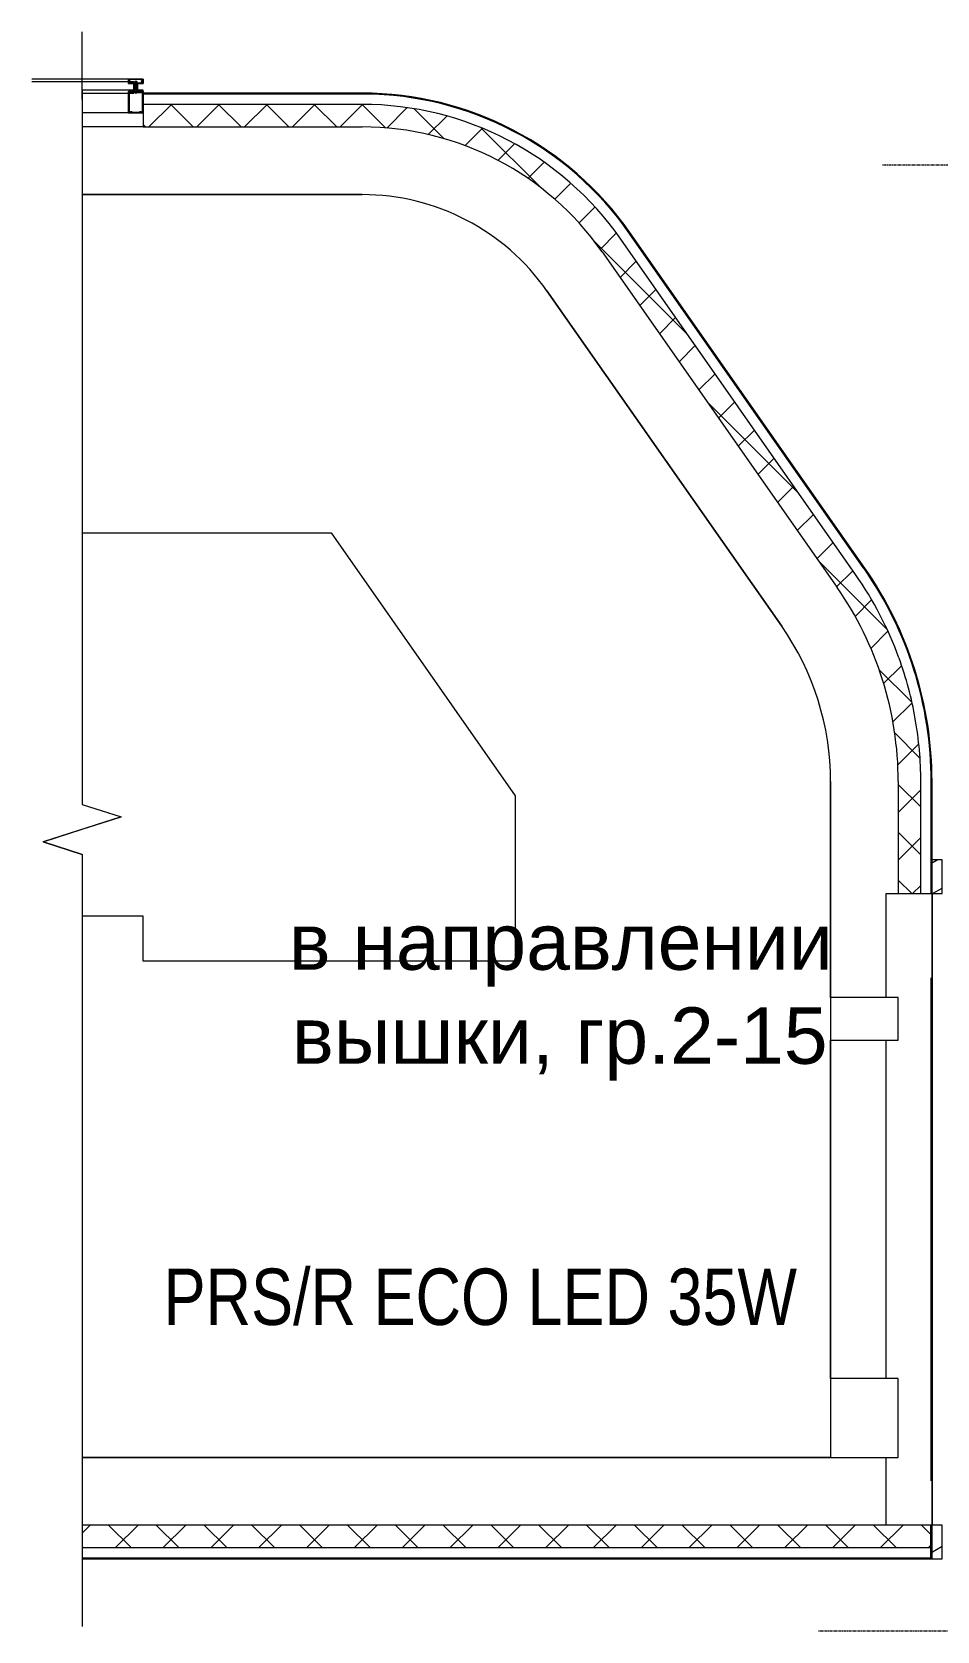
# Model space of a CAD drawing. Header units: metres. Extents: x 14298 to 227756, y -64870 to 286334.
# Drawn here: x 25475 to 29490, y -47286 to -40195 of the extents above; entities that cross this region are included whole.
import ezdxf

# ---------------------------------------------------------------- set-up
doc = ezdxf.new("R2010")
doc.units = ezdxf.units.M
doc.linetypes.add('ADSK_Линия сетки', pattern=[21, 12, -3, 3, -3])
for name, color, linetype, lineweight in [('!razmer svet', 20, 'Continuous', 0), ('A-ANNO-NOTE', 7, 'Continuous', 5), ('A-DETL-GENF', 7, 'Continuous', 5), ('A-DETL-MBND', 7, 'Continuous', 5), ('A-DETL-THIN', 7, 'Continuous', 5), ('A-FLOR', 7, 'Continuous', 5), ('A-GLAZ-CURT', 7, 'Continuous', 5), ('A-GLAZ-CWMG', 7, 'Continuous', 5), ('A-WALL', 7, 'Continuous', 5), ('A-WALL-PATT', 7, 'Continuous', 18), ('I-WALL', 7, 'Continuous', 5), ('nadpisi', 84, 'Continuous', 13), ('S-GRID', 7, 'Continuous', 9)]:
    doc.layers.add(name, color=color, linetype=linetype, lineweight=lineweight)
doc.styles.add('Arial', font='arial.ttf', dxfattribs={"width": 0.8, "height": 2.5})
doc.styles.get("Standard").update_dxf_attribs({"font": 'ARIALN.TTF'})
pattern_1 = [(45, (0, 0), (-106.066, 106.066), []), (135, (0, 0), (-106.066, -106.066), [])]

# ---------------------------------------------------------------- blocks, each defined once
blk = doc.blocks.new('Прямоугольный импост - Профиль витража 150х65-543426-1 этаж')
at = {"layer": 'A-DETL-MBND'}
for p, q in [((25903.3, -40403.2), (25475.1, -40403.2)), ((25903.3, -40553.2), (25698, -40553.2))]:
    blk.add_line(p, q, dxfattribs=at)
blk = doc.blocks.new('Прямоугольный импост - 65 x 150 мм-501646-1 этаж')
at = {"layer": 'A-DETL-GENF'}
for p, q in [((32.5, 113), (-32.5, 113)), ((-32.5, 113), (-32.5, 18)), ((-30, 110.5), (-25.1, 110.5)), ((-30, 20.5), (-30, 110.5)), ((-23.6, 108.9), (-23.6, 107.4)), ((-23.6, 107.4), (-17.7, 107.4)), ((-17.7, 107.4), (-17.7, 108.9)), ((-16.1, 110.5), (16.1, 110.5)), ((17.7, 108.9), (17.7, 107.4)), ((17.7, 107.4), (23.6, 107.4)), ((23.6, 107.4), (23.6, 108.9)), ((25.2, 110.5), (29.9, 110.5)), ((30, 109.4), (30, 20.5)), ((32.5, 18), (32.5, 113)), ((-32.5, 18), (-21, 18)), ((-24, 20.5), (-30, 20.5)), ((-24, 22.8), (-24, 20.5)), ((-4.1, 24.3), (-23.2, 24.3)), ((-20.2, 21.8), (-17.9, 21.8)), ((-17.1, 18), (-13.8, 18)), ((-13.1, 18.8), (-13.1, 21)), ((-12.3, 21.8), (-5.9, 21.8)), ((-10.5, 21.8), (-10.5, 19.9)), ((-9.7, 19.2), (-8, 19.2)), ((-8, 19.2), (-8, 13)), ((-8, 13), (-8, 2.5)), ((-8, -11.6), (-8, 0)), ((-7.7, 2.2), (-6.7, 2.2)), ((-6.7, 0.3), (-7.7, 0.3)), ((-6.4, 2), (-6.4, 0.6)), ((-5.4, 13), (-5.4, 20.3)), ((-5.4, 5.1), (-5.4, 13)), ((-3.5, 5.1), (-5.4, 5.1)), ((-5.1, 21), (-5.1, 18.8)), ((-4.3, 18), (-0.8, 18)), ((-2.6, 21.3), (-2.6, 22.8)), ((2.6, 21.3), (-2.6, 21.3)), ((-2.5, -1.3), (-1.1, 4.3)), ((0, 26.4), (-2.4, 24)), ((-2.4, 23.8), (-2.4, 13)), ((-2.4, 13), (-2.4, -0.9)), ((-0.8, 18), (0, 18.8)), ((2.4, 24), (0, 26.4)), ((0, 18.8), (0.8, 18)), ((0.8, 18), (4.3, 18)), ((1.1, 4.3), (2.5, -1.3)), ((2.4, 13), (2.4, 24)), ((2.4, -0.9), (2.4, 13)), ((2.6, 22.8), (2.6, 21.3)), ((5.4, 5.1), (3.5, 5.1)), ((23.2, 24.3), (4.1, 24.3)), ((5.1, 18.8), (5.1, 21)), ((5.4, 20.3), (5.4, 13)), ((5.4, 13), (5.4, 5.1)), ((5.9, 21.8), (12.3, 21.8)), ((6.4, 0.6), (6.4, 2)), ((6.7, 2.2), (7.7, 2.2)), ((7.7, 0.3), (6.7, 0.3)), ((8, 19.2), (9.7, 19.2)), ((8, 13), (8, 19.2)), ((8, 2.5), (8, 13)), ((8, -11.6), (8, 0)), ((10.5, 19.9), (10.5, 21.8)), ((13.1, 21), (13.1, 18.8)), ((13.8, 18), (17.1, 18)), ((17.9, 21.8), (20.2, 21.8)), ((21, 18), (32.5, 18)), ((24, 20.5), (24, 23.6)), ((30, 20.5), (24, 20.5)), ((-32.5, -17.5), (-32.5, -22.2)), ((-32.5, -24.8), (-32.5, -37)), ((-32.5, -37), (32.5, -37)), ((-29.9, -17), (-32, -17)), ((-31.7, -23), (-30.7, -23)), ((-31.2, -25.3), (-30.5, -25.3)), ((-31.2, -35.7), (-31.2, -25.3)), ((-15.9, -35.7), (-31.2, -35.7)), ((-30.5, -23.2), (-31, -23.2)), ((-30.3, -25.5), (-27.6, -30.1)), ((-26.8, -20.8), (-29, -20.8)), ((-27.4, -23), (-24.5, -23)), ((-27.4, -26.4), (-27.4, -23)), ((-25.9, -29.1), (-27.4, -26.4)), ((-5.7, -17), (-25.9, -17)), ((-23, -19.5), (-8.3, -19.5)), ((-23, -21.5), (-23, -19.5)), ((0, -35.5), (-15.9, -35.7)), ((-8.3, -19.5), (-7.6, -20.2)), ((-8, -17), (-8, -11.6)), ((-6.9, -11.6), (-8, -11.6)), ((-0.4, -20.2), (-7.6, -20.2)), ((-6.9, -11.6), (-6.6, -12)), ((-6.6, -12), (-6.2, -11.6)), ((-6.3, -21.2), (-6.3, -20.2)), ((6.4, -21.2), (-6.3, -21.2)), ((-6.2, -11.6), (-4.3, -11.6)), ((-5.3, -16.6), (-5.7, -17)), ((-5, -17), (-5.3, -16.6)), ((-5.2, -24.7), (-5.2, -21.2)), ((-5.1, -24.8), (5.1, -24.8)), ((5, -17), (-5, -17)), ((-2.4, -0.9), (-4.9, -3.8)), ((-4.9, -3.8), (4.9, -3.8)), ((-4.9, -3.8), (-4.9, -11.6)), ((-4.3, -11.6), (-3.9, -12)), ((-3.9, -12), (-3.6, -11.6)), ((3.9, -25.6), (-3.9, -25.6)), ((-3.6, -11.6), (-2.5, -11.6)), ((-2.6, -24.7), (-2.6, -21.2)), ((-2.5, -11.6), (-2.5, -1.1)), ((-2.5, -11.6), (-2.5, -17)), ((2.4, -0.9), (-2.4, -0.9)), ((-0.4, -20.2), (0, -19.8)), ((0, -19.8), (0.4, -20.2)), ((15.9, -35.7), (0, -35.5)), ((7.6, -20.2), (0.4, -20.2)), ((4.9, -3.8), (2.4, -0.9)), ((2.5, -1.3), (2.5, -11.6)), ((2.5, -11.6), (2.5, -17)), ((2.5, -11.6), (3.6, -11.6)), ((2.6, -24.7), (2.6, -21.2)), ((3.6, -11.6), (3.9, -12)), ((3.9, -12), (4.3, -11.6)), ((4.3, -11.6), (6.2, -11.6)), ((4.9, -3.8), (4.9, -11.6)), ((5.3, -16.6), (5, -17)), ((5.2, -24.7), (5.2, -21.2)), ((5.7, -17), (5.3, -16.6)), ((25.9, -17), (5.7, -17)), ((6.2, -11.6), (6.6, -12)), ((6.4, -20.2), (6.4, -21.2)), ((6.6, -12), (6.9, -11.6)), ((8, -11.6), (6.9, -11.6)), ((7.6, -20.2), (8.3, -19.5)), ((8, -11.6), (8, -17)), ((8.3, -19.5), (23, -19.5)), ((31.2, -35.7), (15.9, -35.7)), ((23, -19.5), (23, -21.5)), ((24.5, -23), (27.4, -23)), ((25.5, -19.5), (25.5, -19.3)), ((27.4, -26.4), (25.9, -29.1)), ((29, -20.8), (26.8, -20.8)), ((27.4, -23), (27.4, -26.4)), ((27.6, -30.1), (30.3, -25.5)), ((32, -17), (29.9, -17)), ((30.3, -19.3), (30.3, -19.5)), ((31, -23.2), (30.5, -23.2)), ((30.5, -25.3), (31.2, -25.3)), ((30.7, -23), (31.7, -23)), ((31.2, -25.3), (31.2, -35.7)), ((32.5, -22.2), (32.5, -17.5)), ((32.5, -37), (32.5, -24.8))]:
    blk.add_line(p, q, dxfattribs=at)
for centre, radius, start, end in [((-25.1, 108.9), 1.52, 0, 90), ((-16.1, 108.9), 1.52, 90, 180), ((16.1, 108.9), 1.52, 0, 90), ((25.1, 108.9), 1.52, 90, 180), ((-23.2, 23.6), 0.762, 90, 180), ((-20.2, 20.5), 1.27, 90, 180), ((-19.2, 20.3), 2.29, 180, 225.18969), ((-21, 18.4), 0.381, 270, 45.18969), ((-17.9, 20.5), 1.27, 0, 90), ((-17.1, 18.4), 0.381, 134.81031, 270), ((-18.9, 20.3), 2.29, 314.81031, 0), ((-13.8, 18.8), 0.762, 270, 0), ((-12.3, 21), 0.762, 90, 180), ((-9.7, 19.9), 0.762, 180, 270), ((-7.7, 2.5), 0.254, 180, 270), ((-7.7, 0), 0.254, 90, 180), ((-6.9, 20.3), 1.52, 360, 90), ((-6.7, 2), 0.254, 360, 90), ((-6.7, 0.6), 0.254, 270, 360), ((-5.9, 21), 0.762, 0, 90), ((-4.3, 18.8), 0.762, 180, 270), ((0, 4), 3.63, 17.50636, 162.49364), ((0, 4), 1.09, 15, 165), ((4.1, 22.8), 1.52, 105.00411, 180), ((4.3, 18.8), 0.762, 270, 0), ((5.9, 21), 0.762, 90, 180), ((6.9, 20.3), 1.52, 90, 180), ((6.7, 2), 0.254, 90, 180), ((6.7, 0.6), 0.254, 180, 270), ((7.7, 2.5), 0.254, 270, 0), ((7.7, 0), 0.254, 0, 90), ((9.7, 19.9), 0.762, 270, 0), ((12.3, 21), 0.762, 0, 90), ((13.8, 18.8), 0.762, 180, 270), ((17.9, 20.5), 1.27, 90, 180), ((18.9, 20.3), 2.29, 180, 225.18969), ((17.1, 18.4), 0.381, 270, 45.18969), ((20.2, 20.5), 1.27, 0, 90), ((21, 18.4), 0.381, 134.81031, 270), ((19.2, 20.3), 2.29, 314.81031, 0), ((23.2, 23.6), 0.762, 0, 90), ((-32, -17.5), 0.508, 90, 180), ((-31.7, -22.2), 0.762, 180, 270), ((-31, -24.8), 1.52, 90, 180), ((-30.7, -24.3), 1.27, 288.66292, 90), ((-30.5, -24.3), 1.02, 270, 90), ((-28, -19.3), 2.29, 134.81031, 180), ((-29, -19.5), 1.27, 180, 270), ((-29.9, -17.4), 0.381, 314.81031, 90), ((-26.8, -29.6), 1.02, 210, 30), ((-26.8, -19.5), 1.27, 270, 0), ((-25.9, -17.4), 0.381, 90, 225.18969), ((-27.8, -19.3), 2.29, 0, 45.18969), ((-24.5, -21.5), 1.52, 270, 0), ((-3.9, -24.2), 1.38, 200.94158, 339.07318), ((0, -21.4), 4.19, 234.28733, 305.71267), ((3.9, -24.2), 1.38, 200.94158, 339.07318), ((24.5, -21.5), 1.52, 180, 270), ((27.8, -19.3), 2.29, 134.81031, 180), ((26.8, -19.5), 1.27, 180, 270), ((26.8, -29.6), 1.02, 150, 330), ((25.9, -17.4), 0.381, 314.81031, 90), ((29, -19.5), 1.27, 270, 0), ((29.9, -17.4), 0.381, 90, 225.18969), ((30.7, -24.3), 1.27, 90, 251.33708), ((30.5, -24.3), 1.02, 90, 270), ((28, -19.3), 2.29, 0, 45.18969), ((31, -24.8), 1.52, 360, 90), ((31.7, -22.2), 0.762, 270, 0), ((32, -17.5), 0.508, 0, 90)]:
    blk.add_arc(centre, radius, start, end, dxfattribs=at)
blk = doc.blocks.new('Прямоугольный импост - Профиль витража 150х65-823817-1 этаж')
at = {"layer": 'A-GLAZ-CWMG', "lineweight": 18}
for p, q in [((-65, 18), (-65, 113)), ((-65, 113), (0, 113)), ((0, 113), (0, 18)), ((-41.1875, 18), (-65, 18)), ((-41.1875, 13), (-41.1875, 18)), ((-41.1875, -17), (-41.1875, 13)), ((0, 18), (-23.8125, 18)), ((-23.8125, 18), (-23.8125, 13)), ((-23.8125, 13), (-23.8125, -17)), ((-65, -37), (-65, -17)), ((-65, -17), (-41.1875, -17)), ((0, -37), (-65, -37)), ((-23.8125, -17), (0, -17)), ((0, -17), (0, -37))]:
    blk.add_line(p, q, dxfattribs=at)
blk = doc.blocks.new('Системная панель - Сплошная-823821-1 этаж')
at = {"layer": 'A-GLAZ-CURT', "lineweight": 13}
for p, q in [((672.8, 25), (220.9, 25)), ((672.8, -13), (672.8, 25)), ((443.8, -25), (672.8, -25)), ((672.8, -25), (672.8, -13))]:
    blk.add_line(p, q, dxfattribs=at)
blk = doc.blocks.new('Вышка АР_rvt-1-1 этаж')
at = {"layer": 'A-WALL-PATT', "lineweight": 5}
h = blk.add_hatch(dxfattribs=at)
h.set_pattern_fill('FP_123', color=256, style=0, pattern_type=2)
h.set_pattern_definition(pattern_1)
h.paths.add_polyline_path([(25968.3, -40615.6), (26940.1, -40615.6), (26940.1, -40515.6), (25968.3, -40515.6)], flags=0)
h = blk.add_hatch(dxfattribs=at)
h.set_pattern_fill('FP_123', color=256, style=0, pattern_type=2)
h.set_pattern_definition(pattern_1)
h.paths.add_polyline_path([(28005, -41170), (28086.9, -41112.6), (28012.6, -41015.7), (27930.1, -40925.7), (27840, -40843.2), (27743.1, -40768.8), (27640.1, -40703.2), (27531.8, -40646.8), (27419, -40600.1), (27302.5, -40563.3), (27183.2, -40536.9), (27058.4, -40520.8), (26940.1, -40515.6), (26940.1, -40615.6), (27064.7, -40621.6), (27188.2, -40639.5), (27309.3, -40669.2), (27427.1, -40710.3), (27540.4, -40762.5), (27648.2, -40825.4), (27749.4, -40898.3), (27846.1, -40983.6), (27928.7, -41071.4), (27989.8, -41150.3)], flags=0)
h = blk.add_hatch(dxfattribs=at)
h.set_pattern_fill('FP_123', color=256, style=0, pattern_type=2)
h.set_pattern_definition(pattern_1)
h.paths.add_polyline_path([(29047, -42658.1), (29128.9, -42600.7), (28086.9, -41112.6), (28005, -41170), (29021.5, -42621.7)], flags=0)
h = blk.add_hatch(dxfattribs=at)
h.set_pattern_fill('FP_123', color=256, style=0, pattern_type=2)
h.set_pattern_definition(pattern_1)
h.paths.add_polyline_path([(29318.3, -43518.4), (29418.3, -43518.4), (29412, -43378), (29393.9, -43240.6), (29363.7, -43104.3), (29321.4, -42970.3), (29268.3, -42842.2), (29203.9, -42718.4), (29128.9, -42600.7), (29047, -42658.1), (29117.3, -42768.4), (29177.7, -42884.5), (29227.8, -43005.4), (29267.1, -43130.2), (29295.5, -43258), (29312.5, -43387.7), (29313.7, -43413.3)], flags=0)
h = blk.add_hatch(dxfattribs=at)
h.set_pattern_fill('FP_123', color=256, style=0, pattern_type=2)
h.set_pattern_definition(pattern_1)
h.paths.add_polyline_path([(29318.3, -44015.7), (29418.3, -44015.7), (29418.3, -43518.4), (29318.3, -43518.4), (29318.3, -43675.1)], flags=0)
h = blk.add_hatch(dxfattribs=at)
h.set_pattern_fill('FP_123', color=256, style=0, pattern_type=2)
h.set_pattern_definition(pattern_1)
h.paths.add_polyline_path([(25698, -46915.6), (29463.3, -46915.6), (29463.3, -46815.6), (25698, -46815.6)], flags=0)
at = {"layer": 'A-DETL-MBND'}
for p, q in [((25698, -40915.6), (26940.1, -40915.6)), ((27759.3, -41342.1), (28801.2, -42830.1)), ((29018.3, -43518.4), (29018.3, -44475.6)), ((29018.3, -44665.6), (29018.3, -46165.6)), ((29018.3, -46515.6), (25698, -46515.6))]:
    blk.add_line(p, q, dxfattribs=at)
for centre, radius, start, end in [((26940.1, -41915.6), 1000, 35, 90), ((27818.3, -43518.4), 1200, 0, 35)]:
    blk.add_arc(centre, radius, start, end, dxfattribs=at)
at = {"layer": 'A-FLOR', "lineweight": 18}
for p, q in [((26940.1, -40915.6), (25698, -40915.6)), ((28801.2, -42830.1), (27759.3, -41342.1)), ((25698, -42415.6), (26801.9, -42415.6)), ((26801.9, -42415.6), (27618.3, -43581.5)), ((29018.3, -44475.6), (29018.3, -43518.4)), ((27618.3, -43581.5), (27618.3, -44315.6)), ((25968.3, -44115.6), (25698, -44115.6)), ((25968.3, -44315.6), (25968.3, -44115.6)), ((27618.3, -44315.6), (25968.3, -44315.6)), ((29018.3, -46165.6), (29018.3, -44665.6)), ((25698, -46515.6), (29018.3, -46515.6))]:
    blk.add_line(p, q, dxfattribs=at)
for centre, radius, start, end in [((26940.1, -41915.6), 1000, 35, 90), ((27818.3, -43518.4), 1200, 0, 35)]:
    blk.add_arc(centre, radius, start, end, dxfattribs=at)
at = {"layer": 'A-WALL'}
for p, q in [((26940.1, -40469.6), (25968.3, -40469.6)), ((26940.1, -40515.6), (25968.3, -40515.6)), ((29128.9, -42600.7), (28086.9, -41112.6)), ((29165.9, -42573.4), (28125.2, -41087.1)), ((29418.3, -44015.7), (29418.3, -43518.4)), ((29464.3, -44015.7), (29464.3, -43518.6)), ((25698, -46915.6), (29463.3, -46915.6)), ((25698.2, -46961.6), (29463.3, -46961.6))]:
    blk.add_line(p, q, dxfattribs=at)
at = {"layer": 'A-WALL', "lineweight": 18}
for p, q in [((29318.3, -44475.6), (29018.3, -44475.6)), ((29018.3, -44475.6), (29018.3, -44665.6)), ((29318.3, -44665.6), (29318.3, -44475.6)), ((29018.3, -44665.6), (29318.3, -44665.6)), ((29318.3, -46165.6), (29018.3, -46165.6)), ((29018.3, -46165.6), (29018.3, -46515.6)), ((29318.3, -46515.6), (29318.3, -46165.6)), ((29018.3, -46515.6), (29318.3, -46515.6))]:
    blk.add_line(p, q, dxfattribs=at)
at = {"layer": 'A-WALL'}
for centre, radius, start, end in [((26940.1, -41915.6), 1446, 89.66724, 90), ((26940.1, -41915.6), 1446, 35, 89.62452), ((26940.1, -41915.6), 1400, 35, 90), ((27818.3, -43518.4), 1600, 20.03675, 35), ((27818.3, -43518.4), 1646, 0, 35), ((27818.3, -43518.4), 1600, 10, 20), ((27818.3, -43518.4), 1600, 0, 9.96325)]:
    blk.add_arc(centre, radius, start, end, dxfattribs=at)
at = {"layer": 'I-WALL', "lineweight": 18}
for p, q in [((26940.1, -40465.6), (25968.3, -40465.6)), ((25968.3, -40465.6), (25968.3, -40615.6)), ((25968.3, -40615.6), (26940.1, -40615.6)), ((29169.9, -42572), (28127.9, -41084)), ((28005, -41170), (29047, -42658.1)), ((29318.3, -43518.4), (29318.3, -44015.7)), ((29468.3, -44015.7), (29468.3, -43518.4)), ((29318.3, -44015.7), (29468.3, -44015.7)), ((29463.3, -46815.6), (25698, -46815.6)), ((29463.3, -46965.6), (29463.3, -46815.6)), ((25698, -46965.6), (29463.3, -46965.6))]:
    blk.add_line(p, q, dxfattribs=at)
at = {"layer": 'I-WALL'}
blk.add_line((25968.3, -40615.6), (25698, -40615.6), dxfattribs=at)
at = {"layer": 'I-WALL', "lineweight": 18}
for centre, radius, start, end in [((26940.1, -41915.6), 1450, 35, 90), ((26940.1, -41915.6), 1300, 35, 90), ((27818.3, -43518.4), 1650, 0, 35), ((27818.3, -43518.4), 1500, 0, 35)]:
    blk.add_arc(centre, radius, start, end, dxfattribs=at)
at = {"lineweight": 5}
for name, p in [('Прямоугольный импост - Профиль витража 150х65-543426-1 этаж', (0, 0)), ('Системная панель - Сплошная-823821-1 этаж', (25254.2, -40440.2))]:
    blk.add_blockref(name, p, dxfattribs=at)
at = {"lineweight": 5, "extrusion": (0, 0, -1), "rotation": 180}
for name, p in [('Прямоугольный импост - 65 x 150 мм-501646-1 этаж', (-25935.8, -40440.2)), ('Прямоугольный импост - Профиль витража 150х65-823817-1 этаж', (-25968.3, -40440.2))]:
    blk.add_blockref(name, p, dxfattribs=at)
blk = doc.blocks.new('Прямоугольный импост - 50 x 150мм-2242387-1 этаж')
at = {"layer": 'A-GLAZ-CWMG'}
h = blk.add_hatch(dxfattribs=at)
h.set_pattern_fill('FP_129', color=256, style=0, pattern_type=2)
h.set_pattern_definition([(210, (29462.65, -43895.62), (60, -103.92305), [])])
h.paths.add_polyline_path([(0, 120), (-50, 120), (-50, -30), (0, -30)], flags=0)
at = {"layer": 'A-GLAZ-CWMG', "lineweight": 18}
for p, q in [((-5.6, 120), (-50, 120)), ((-50, 120), (-50, -30)), ((0, 120), (-5.6, 120)), ((0, -30), (0, 120)), ((-50, -30), (-5.6, -30)), ((-5.6, -30), (0, -30))]:
    blk.add_line(p, q, dxfattribs=at)
blk = doc.blocks.new('Прямоугольный импост - 50 x 150мм-2243405-1 этаж')
at = {"layer": 'A-GLAZ-CWMG'}
h = blk.add_hatch(dxfattribs=at)
h.set_pattern_fill('FP_131', color=256, style=0, pattern_type=2)
h.set_pattern_definition([(210, (29462.65, -46935.67), (60, -103.92305), [])])
h.paths.add_polyline_path([(0, 30), (-50, 30), (-50, -120), (0, -120), (0, 24.9)], flags=0)
at = {"layer": 'A-GLAZ-CWMG', "lineweight": 18}
for p, q in [((-50, 30), (-50, -120)), ((-5.6, 30), (-50, 30)), ((0, 30), (-5.6, 30)), ((0, -120), (0, 30)), ((-50, -120), (-5.6, -120)), ((-5.6, -120), (0, -120))]:
    blk.add_line(p, q, dxfattribs=at)
blk = doc.blocks.new('ADSK_Обрыв_Линия - По умолчанию-2256805-1 этаж')
at = {"layer": 'A-DETL-GENF'}
for p, q in [((0, 0), (3125.6, 0)), ((3348.2, 0), (6471.1, 0))]:
    blk.add_line(p, q, dxfattribs=at)

msp = doc.modelspace()

# ---------------------------------------------------------------- linework, layer by layer
at = {"layer": 'A-ANNO-NOTE', "lineweight": 15}
for p, q in [((25698.0082, -40453.2318), (25698.0082, -40194.5214)), ((25698.0082, -40494.5214), (25698.0082, -40453.2318)), ((25698.0082, -43620.0828), (25871.2133, -43675.0828)), ((25698.0082, -43620.0828), (25871.2133, -43675.0828)), ((25698.0082, -43730.0828), (25871.2133, -43675.0828)), ((25524.7079, -43786.3915), (25698.0082, -43730.0828)), ((25524.7079, -43786.3915), (25698.0082, -43730.0828)), ((25698.0082, -43842.7002), (25524.7079, -43786.3915)), ((25698.0082, -43842.7002), (25524.7079, -43786.3915)), ((25698.0082, -46965.6443), (25698.0082, -47265.6443))]:
    msp.add_line(p, q, dxfattribs=at)
at = {"layer": 'A-DETL-MBND', "lineweight": 15}
for p, q in [((29468.2561, -44015.7058), (29468.2561, -46815.6443)), ((29464.2561, -46619.2094), (29464.2561, -44389.2094))]:
    msp.add_line(p, q, dxfattribs=at)
at = {"layer": 'A-DETL-THIN', "lineweight": 15}
for p, q in [((25968.2561, -40453.2318), (25698.0082, -40453.2318)), ((25698.0082, -40453.2318), (25698.0082, -43620.0724)), ((25968.2561, -40465.6443), (25968.2561, -40453.2318)), ((26940.1233, -40465.6443), (25968.2561, -40465.6443)), ((29169.857, -42572.0362), (28127.8938, -41083.9585)), ((29468.2561, -46965.6443), (29468.2561, -43518.4373)), ((25871.2404, -43675.0746), (25524.703, -43786.4072)), ((25698.0082, -43620.0724), (25871.2404, -43675.0746)), ((25524.703, -43786.4072), (25698.0082, -43842.713)), ((25698.0082, -43842.713), (25698.0082, -46965.6443)), ((25698.0082, -46965.6443), (29468.2561, -46965.6443))]:
    msp.add_line(p, q, dxfattribs=at)
for centre, radius, start, end in [((26940.1233, -41915.6443), 1450, 35, 90), ((27818.2561, -43518.4373), 1650, 0, 35)]:
    msp.add_arc(centre, radius, start, end, dxfattribs=at)
at = {"layer": 'A-FLOR', "lineweight": 15}
for p, q in [((29264.6832, -44015.6443), (29318.2561, -44015.6443)), ((29264.6832, -44475.6443), (29264.6832, -44015.6443)), ((29264.6832, -46165.6443), (29264.6832, -44665.6443)), ((29264.6832, -46815.6443), (29264.6832, -46515.6443))]:
    msp.add_line(p, q, dxfattribs=at)
at = {"layer": 'S-GRID', "linetype": 'ADSK_Линия сетки', "lineweight": 15}
for p, q in [((95458.7083, -40785.6443), (29247.2594, -40785.6443)), ((45468.1606, -47285.6443), (28964.2024, -47285.6443))]:
    msp.add_line(p, q, dxfattribs=at)

# ---------------------------------------------------------------- block references
at = {"lineweight": 13}
msp.add_blockref('Вышка АР_rvt-1-1 этаж', (0, 0), dxfattribs=at)
at = {"layer": 'A-DETL-GENF', "lineweight": 15, "rotation": 270.0000000000003}
msp.add_blockref('ADSK_Обрыв_Линия - По умолчанию-2256805-1 этаж', (25698.0082, -40494.5214), dxfattribs=at)
at = {"layer": 'A-GLAZ-CWMG', "lineweight": 15, "rotation": 180}
for name, p in [('Прямоугольный импост - 50 x 150мм-2242387-1 этаж', (29462.6532, -43895.621)), ('Прямоугольный импост - 50 x 150мм-2243405-1 этаж', (29462.6532, -46935.6677))]:
    msp.add_blockref(name, p, dxfattribs=at)

# ---------------------------------------------------------------- texts
at = {"layer": '!razmer svet', "color": 72, "insert": (26263.1077, -44103.4465), "char_height": 250, "attachment_point": 1}
msp.add_mtext_dynamic_manual_height_columns('\\pi351.50447;{\\fArial|b0|i0|c204|p34;\\C7;в направлении  \\P\\pi365.65863;вышки, гр.2-15}', width=3070.505526, gutter_width=12.5, heights=[0], dxfattribs=at)
at = {"layer": 'nadpisi', "color": 7, "insert": (27464.057, -45805.074), "char_height": 250, "width": 4381.630306, "attachment_point": 5, "style": 'Arial'}
msp.add_mtext('PRS/R ECO LED 35W', dxfattribs=at)

doc.saveas('drawing.dxf')
